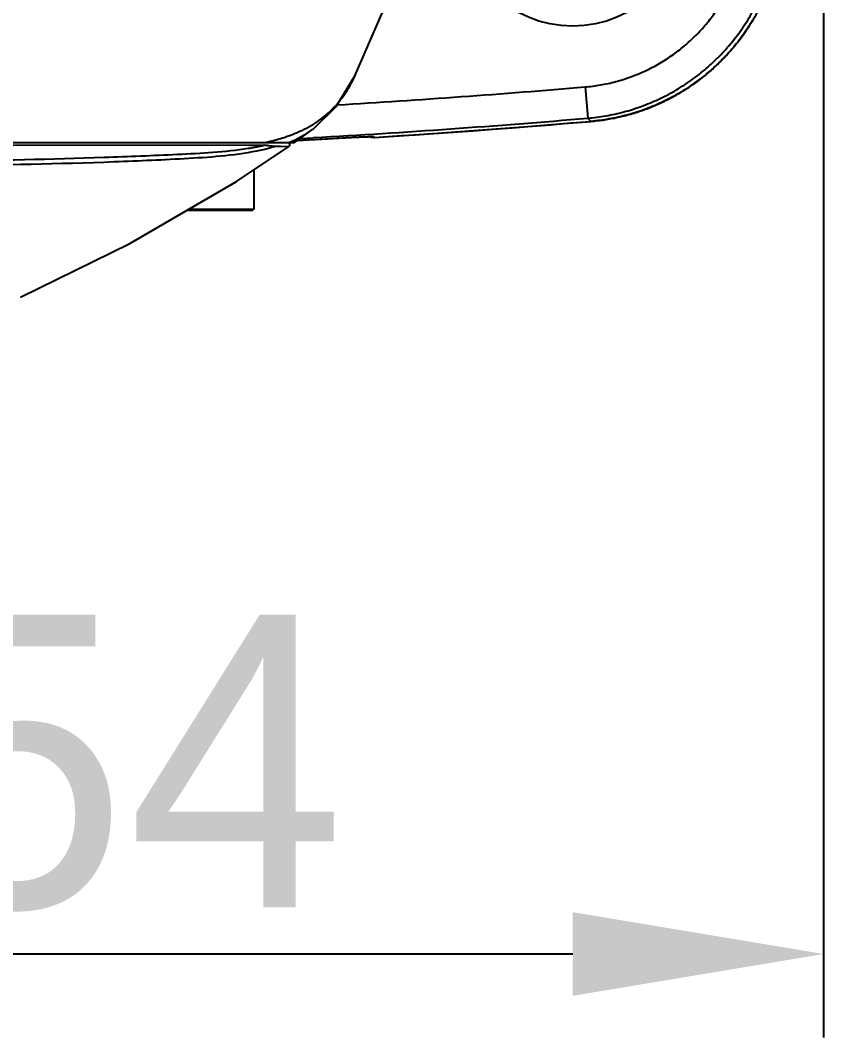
# Model space of a CAD drawing. Header units: millimetres. Extents: x 4086 to 8300, y 123 to 1549.
# Drawn here: x 7035.91 to 7055.11, y 411.1 to 435.42 of the extents above; entities that cross this region are included whole.
import ezdxf

# ---------------------------------------------------------------- set-up
doc = ezdxf.new("R2010")
doc.units = ezdxf.units.MM
doc.layers.add('外形图', color=7, linetype='Continuous')
doc.layers.add('尺寸标注', color=7, linetype='Continuous')
doc.styles.add('思源黑', font='SourceHanSansCN-Normal.ttf')
doc.dimstyles.new('尺寸标注_1_4比例', dxfattribs={"dimtxt": 7, "dimasz": 6, "dimexe": 2, "dimexo": 1.5, "dimgap": 1, "dimtad": 1, "dimdec": 1, "dimlfac": 4, "dimdsep": 46, "dimtxsty": '思源黑', "dimcen": 0.09, "dimadec": 0, "dimazin": 0, "dimtp": 0.01, "dimtm": 0.01, "dimtfac": 1, "dimtdec": 1, "dimtofl": 0, "dimtmove": 0, "dimatfit": 3, "dimfxl": 1, "dimtolj": 1, "dimarcsym": 0})

# ---------------------------------------------------------------- blocks, each defined once
blk = doc.blocks.new('*D761')
at = {"layer": 'Defpoints', "color": 0}
for p in [(7055.112, 469.247), (7016.612, 423.975), (7055.112, 413.097)]:
    blk.add_point(p, dxfattribs=at)
at = {"layer": '尺寸标注', "color": 0, "lineweight": -2}
for p, q in [((7055.112, 467.747), (7055.112, 411.097)), ((7016.612, 422.475), (7016.612, 411.097)), ((7022.612, 413.097), (7049.112, 413.097))]:
    blk.add_line(p, q, dxfattribs=at)
at = {"layer": '尺寸标注', "color": 0}
for points in [[(7022.612, 414.097), (7022.612, 412.097), (7016.612, 413.097)], [(7049.112, 412.097), (7049.112, 414.097), (7055.112, 413.097)]]:
    blk.add_solid(points, dxfattribs=at)
at = {"layer": '尺寸标注', "color": 0, "insert": (7035.862, 417.659), "char_height": 7, "attachment_point": 5, "style": '思源黑'}
blk.add_mtext('\\A1;154', dxfattribs=at)

msp = doc.modelspace()

# ---------------------------------------------------------------- linework, layer by layer
at = {"layer": '外形图'}
for p, q in [((7043.9126, 434.1088), (7043.9168, 434.118)), ((7049.4071, 433.827), (7049.4703, 433.08)), ((7049.5478, 433.0041), (7049.4703, 433.08)), ((7042.4586, 432.4968), (7042.8984, 432.8156)), ((7042.8984, 432.8156), (7042.9049, 432.8205)), ((7033.8717, 432.4968), (7042.4586, 432.4968)), ((7042.5262, 432.5458), (7042.6245, 432.5512)), ((7042.5992, 432.5961), (7042.9103, 432.6138)), ((7042.9103, 432.6138), (7042.917, 432.6142)), ((7043.6552, 432.6113), (7043.732, 432.6158)), ((7043.732, 432.6158), (7043.8077, 432.6199)), ((7043.8077, 432.6199), (7043.8894, 432.6242)), ((7043.8894, 432.6242), (7043.9585, 432.6276)), ((7043.9585, 432.6276), (7044.0241, 432.6306)), ((7044.0241, 432.6306), (7044.0553, 432.632)), ((7044.0553, 432.632), (7044.1121, 432.6343)), ((7044.1121, 432.6343), (7044.1576, 432.6359)), ((7044.1576, 432.6359), (7044.1932, 432.637)), ((7044.1932, 432.637), (7044.2193, 432.6377)), ((7044.2193, 432.6377), (7044.2421, 432.6382)), ((7044.2421, 432.6382), (7044.2583, 432.6384)), ((7044.2583, 432.6384), (7044.2691, 432.6386)), ((7044.2691, 432.6386), (7044.2787, 432.6386)), ((7044.2787, 432.6386), (7044.2871, 432.6386)), ((7044.2871, 432.6386), (7044.2943, 432.6386)), ((7044.2943, 432.6386), (7044.2997, 432.6385)), ((7044.2997, 432.6385), (7044.3026, 432.6385)), ((7044.3026, 432.6385), (7044.3051, 432.6385)), ((7044.3051, 432.6385), (7044.3071, 432.6384)), ((7044.3071, 432.6384), (7044.3086, 432.6384)), ((7044.3086, 432.6384), (7044.3097, 432.6383)), ((7044.3097, 432.6383), (7044.3105, 432.6383)), ((7044.3578, 432.6358), (7044.3747, 432.62)), ((7033.8685, 432.4423), (7041.3816, 432.432)), ((7041.0734, 431.5684), (7042.3284, 432.4059)), ((7041.3816, 432.432), (7041.6792, 432.4313)), ((7041.6732, 432.3245), (7041.7183, 432.3347)), ((7041.6792, 432.4313), (7041.7245, 432.4312)), ((7041.6906, 432.4192), (7041.7229, 432.426)), ((7041.9918, 432.4059), (7042.0007, 432.4084)), ((7042.001, 432.4086), (7042.1241, 432.408)), ((7042.1241, 432.408), (7042.3268, 432.4061)), ((7042.3268, 432.4061), (7042.3285, 432.4059)), ((7041.4871, 431.8445), (7041.4871, 430.8968)), ((7041.4621, 430.8718), (7039.876, 430.8718)), ((7041.4871, 430.8968), (7039.9191, 430.8968))]:
    msp.add_line(p, q, dxfattribs=at)
for points in [[(7043.9126, 434.1088), (7045.1105, 436.8844), (7045.9519, 438.9766)], [(7049.5478, 433.004), (7049.5879, 433.0076), (7049.6282, 433.0115), (7049.6685, 433.0157), (7049.7087, 433.0203), (7049.749, 433.0252), (7049.7892, 433.0304), (7049.8293, 433.036), (7049.8694, 433.0419), (7049.9094, 433.048), (7049.9494, 433.0546), (7049.9893, 433.0614), (7050.0292, 433.0686), (7050.0689, 433.0761), (7050.1087, 433.0839), (7050.1483, 433.092), (7050.1879, 433.1005), (7050.2274, 433.1092), (7050.2669, 433.1183), (7050.3063, 433.1277), (7050.3456, 433.1375), (7050.3848, 433.1475), (7050.424, 433.1579), (7050.463, 433.1686), (7050.502, 433.1796), (7050.5408, 433.1909), (7050.5796, 433.2025), (7050.6183, 433.2144), (7050.6569, 433.2267), (7050.6954, 433.2393), (7050.7338, 433.2522), (7050.7721, 433.2653), (7050.8103, 433.2788), (7050.8483, 433.2926), (7050.8863, 433.3068), (7050.9241, 433.3212), (7050.9618, 433.3359), (7050.9994, 433.3509), (7051.0368, 433.3663), (7051.0742, 433.3819), (7051.1114, 433.3979), (7051.1485, 433.4141), (7051.1855, 433.4306), (7051.2223, 433.4475), (7051.259, 433.4646), (7051.2955, 433.4821), (7051.3319, 433.4998), (7051.3681, 433.5178), (7051.4042, 433.5361), (7051.4402, 433.5547), (7051.476, 433.5736), (7051.5116, 433.5928), (7051.5471, 433.6123), (7051.5825, 433.6321), (7051.6177, 433.6521), (7051.6527, 433.6724), (7051.6875, 433.6931), (7051.7222, 433.714), (7051.7567, 433.7351), (7051.791, 433.7566), (7051.8251, 433.7783), (7051.8591, 433.8003), (7051.8929, 433.8226), (7051.9265, 433.8451), (7051.9599, 433.868), (7051.9932, 433.8911), (7052.0263, 433.9144), (7052.0591, 433.9381), (7052.0918, 433.962), (7052.1243, 433.9862), (7052.1566, 434.0106), (7052.1886, 434.0352), (7052.2205, 434.0602), (7052.2522, 434.0854), (7052.2836, 434.1108), (7052.3149, 434.1365), (7052.346, 434.1625), (7052.3768, 434.1887), (7052.4075, 434.2152), (7052.4379, 434.2419), (7052.4681, 434.2689), (7052.4981, 434.2961), (7052.5278, 434.3235), (7052.5574, 434.3512), (7052.5867, 434.3791), (7052.6157, 434.4072), (7052.6446, 434.4356), (7052.6732, 434.4642), (7052.7016, 434.4931), (7052.7297, 434.5222), (7052.7577, 434.5515), (7052.7854, 434.581), (7052.8128, 434.6108), (7052.84, 434.6408), (7052.867, 434.671), (7052.8937, 434.7014), (7052.9202, 434.732), (7052.9464, 434.7629), (7052.9723, 434.7939), (7052.998, 434.8252), (7053.0235, 434.8566), (7053.0487, 434.8883), (7053.0736, 434.9202), (7053.0983, 434.9523), (7053.1227, 434.9846), (7053.1469, 435.0171), (7053.1708, 435.0497), (7053.1944, 435.0826), (7053.2178, 435.1157), (7053.2409, 435.1489), (7053.2637, 435.1824), (7053.2863, 435.216), (7053.3085, 435.2497), (7053.3305, 435.2837), (7053.3523, 435.3179), (7053.3737, 435.3522), (7053.3949, 435.3867), (7053.4158, 435.4214)], [(7042.905, 432.8205), (7043.4598, 433.358), (7043.9167, 434.1178)], [(7044.3747, 432.6199), (7044.8447, 432.6502), (7045.3148, 432.6814), (7045.7851, 432.7136), (7046.2553, 432.7466), (7046.7256, 432.7806), (7047.1959, 432.8156), (7047.6663, 432.8514), (7048.1367, 432.8882), (7048.6071, 432.9259), (7049.0776, 432.9645), (7049.5478, 433.004)], [(7042.6245, 432.5512), (7043.116, 432.5793), (7043.6552, 432.6113)], [(7044.3105, 432.6383), (7044.3108, 432.6383), (7044.3109, 432.6383)], [(7035.9057, 428.7966), (7038.5242, 430.0852), (7041.0734, 431.5684)]]:
    msp.add_lwpolyline(points, dxfattribs=at)
msp.add_circle((7049.1121, 437.9968), 2.7165, dxfattribs=at)
for centre, radius, start, end in [((7029.0273, 674.3648), 241.3996, 273.433872, 274.842868), ((7041.604, 435.0453), 2.4823, 310.36366, 321.48647), ((7041.5991, 435.0742), 2.5081, 300.059, 305.22518), ((7029.0352, 674.2442), 242.0285, 273.288094, 274.843413), ((7041.6669, 434.9741), 2.3873, 305.28157, 310.32044), ((7029.007, 674.6249), 242.4924, 273.63351, 274.859189), ((7041.1524, 435.9491), 3.4913, 290.59974, 295.13692), ((7041.4014, 435.418), 2.9047, 295.13922, 300.03668), ((7040.6977, 437.3234), 4.94, 282.29725, 286.33431), ((7040.8735, 436.7105), 4.3023, 286.38302, 288.68096), ((7040.9735, 436.4131), 3.9886, 288.68868, 290.65991), ((7042.2997, 432.4468), 0.05, 305.14705, 63.39663), ((7029.0648, 673.7526), 241.5821, 273.195377, 273.451115), ((7044.3589, 432.8694), 0.25, 247.45714, 273.63287), ((7044.3587, 432.8693), 0.2498, 247.59657, 273.67139), ((7044.3419, 432.8852), 0.2499, 261.17838, 273.6657), ((7040.3974, 438.6798), 6.3928, 278.62023, 281.67107), ((7040.5016, 437.5917), 5.3959, 283.03177, 283.76763), ((7041.0953, 422.2314), 10.2192, 85.95617, 86.47017), ((7040.5779, 437.2857), 5.0806, 283.7529, 286.15914), ((7041.6951, 429.7852), 2.6414, 84.23671, 84.37237)]:
    msp.add_arc(centre, radius, start, end, dxfattribs=at)
for points, knots in [([(7049.4071, 433.827), (7049.5306, 433.8375), (7049.777, 433.8694), (7050.0803, 433.9358), (7050.3188, 434.0048), (7050.5539, 434.0841), (7050.7836, 434.1788), (7051.0063, 434.2883), (7051.224, 434.4074), (7051.4861, 434.574), (7051.7818, 434.8006), (7052.0565, 435.0523), (7052.3082, 435.327), (7052.5348, 435.6228), (7052.7348, 435.9372), (7052.9064, 436.2679), (7053.0247, 436.555), (7053.1041, 436.7901), (7053.173, 437.0285), (7053.2395, 437.3318), (7053.2713, 437.5782), (7053.2818, 437.7018)], [0, 0, 0, 0, 0.0624972, 0.1249945, 0.1562505, 0.1875066, 0.2500038, 0.2812599, 0.312516, 0.3750132, 0.4375103, 0.5000075, 0.5625047, 0.6250018, 0.6874991, 0.7499962, 0.8124934, 0.8437495, 0.8750055, 0.9375028, 1, 1, 1, 1]), ([(7049.4703, 433.08), (7049.6157, 433.0923), (7049.8332, 433.1204), (7050.1197, 433.1767), (7050.4034, 433.2455), (7050.752, 433.3547), (7051.0897, 433.4939), (7051.3517, 433.6227), (7051.6079, 433.7629), (7051.9162, 433.9589), (7052.264, 434.2255), (7052.5872, 434.5216), (7052.8833, 434.8448), (7053.15, 435.1927), (7053.346, 435.501), (7053.4861, 435.7571), (7053.6149, 436.0191), (7053.7542, 436.3568), (7053.8634, 436.7054), (7053.9322, 436.9892), (7053.9885, 437.2756), (7054.0165, 437.4931), (7054.0289, 437.6385)], [0, 0, 0, 0, 0.0624961, 0.0937516, 0.1250072, 0.1875034, 0.2499997, 0.2812553, 0.3125109, 0.3750073, 0.4375036, 0.5, 0.5624964, 0.6249927, 0.6874891, 0.7187447, 0.7500003, 0.8124966, 0.8749928, 0.9062484, 0.9375039, 1, 1, 1, 1]), ([(7054.1048, 437.561), (7054.0924, 437.4157), (7054.0643, 437.1983), (7054.008, 436.912), (7053.9392, 436.6284), (7053.83, 436.2799), (7053.6907, 435.9424), (7053.5619, 435.6805), (7053.4218, 435.4244), (7053.2259, 435.1163), (7052.9593, 434.7686), (7052.6634, 434.4455), (7052.3403, 434.1495), (7051.9925, 433.883), (7051.6844, 433.687), (7051.4284, 433.5469), (7051.1665, 433.4182), (7050.8289, 433.2789), (7050.4805, 433.1697), (7050.1969, 433.1009), (7049.9105, 433.0445), (7049.6932, 433.0164), (7049.5478, 433.0041)], [0, 0, 0, 0, 0.0624962, 0.0937519, 0.1250075, 0.1875037, 0.25, 0.2812556, 0.3125112, 0.3750075, 0.4375037, 0.5, 0.5624963, 0.6249925, 0.6874888, 0.7187444, 0.75, 0.8124963, 0.8749925, 0.9062481, 0.9375038, 1, 1, 1, 1]), ([(7043.5463, 433.4996), (7043.579, 433.5407), (7043.7212, 433.7309), (7043.8366, 433.9405), (7043.9127, 434.1088)], [0, 0, 0, 0, 0.221585, 1, 1, 1, 1]), ([(7043.6073, 432.6085), (7043.6553, 432.6114), (7043.7266, 432.6156), (7043.8208, 432.6207), (7043.8888, 432.6243), (7043.9543, 432.6275), (7044.0166, 432.6304), (7044.0751, 432.633), (7044.1292, 432.6351), (7044.1785, 432.6368), (7044.2225, 432.6381), (7044.2556, 432.6388), (7044.2792, 432.6391), (7044.2945, 432.6392), (7044.3083, 432.6392), (7044.3203, 432.6391), (7044.3307, 432.6389), (7044.3395, 432.6385), (7044.3465, 432.6381), (7044.3513, 432.6376), (7044.3543, 432.6371), (7044.3559, 432.6367), (7044.357, 432.6363), (7044.3576, 432.636), (7044.3578, 432.6358)], [0, 0, 0, 0, 0.191694, 0.2853373, 0.376335, 0.4638374, 0.5470468, 0.6251715, 0.6974727, 0.7633099, 0.8220523, 0.8731189, 0.8956275, 0.9160467, 0.9343237, 0.9504086, 0.9642735, 0.9759055, 0.9852918, 0.9924217, 0.9951406, 0.997299, 0.9989078, 1, 1, 1, 1]), ([(7034.1023, 432.0617), (7035.3713, 432.0769), (7037.2261, 432.111), (7039.643, 432.2139), (7040.7957, 432.2738), (7041.3556, 432.3592)], [0, 0, 0, 0, 0.5243141, 0.7660286, 1, 1, 1, 1]), ([(7034.1761, 431.9492), (7035.5004, 431.9655), (7037.4221, 432.0027), (7039.92, 432.1153), (7041.1036, 432.1976), (7041.6732, 432.3245)], [0, 0, 0, 0, 0.5289463, 0.7669138, 1, 1, 1, 1]), ([(7041.9603, 432.4132), (7041.9674, 432.4125), (7041.981, 432.4111), (7041.9945, 432.4095), (7042.001, 432.4086)], [0, 0, 0, 0, 0.5227814, 1, 1, 1, 1])]:
    msp.add_open_spline(points, degree=3, knots=knots, dxfattribs=at)
for points in [[(7042.3249, 432.4968), (7042.5268, 432.5809), (7042.7226, 432.6855), (7042.8984, 432.8156)], [(7041.816, 432.4252), (7041.8621, 432.4219), (7041.9081, 432.4184), (7041.9541, 432.4138)]]:
    msp.add_open_spline(points, degree=3, dxfattribs=at)

# ---------------------------------------------------------------- dimensions: what is measured, and where the dimension line sits
at = {"layer": '尺寸标注'}
dim = msp.add_linear_dim(base=(7055.1121, 413.0967), p1=(7016.6121, 423.9748), p2=(7055.1121, 469.2468), dimstyle='尺寸标注_1_4比例', dxfattribs=at)
dim.commit()
dim.dimension.update_dxf_attribs({"geometry": '*D761', "text_midpoint": (7035.8621, 417.6589)})

doc.saveas('drawing.dxf')
